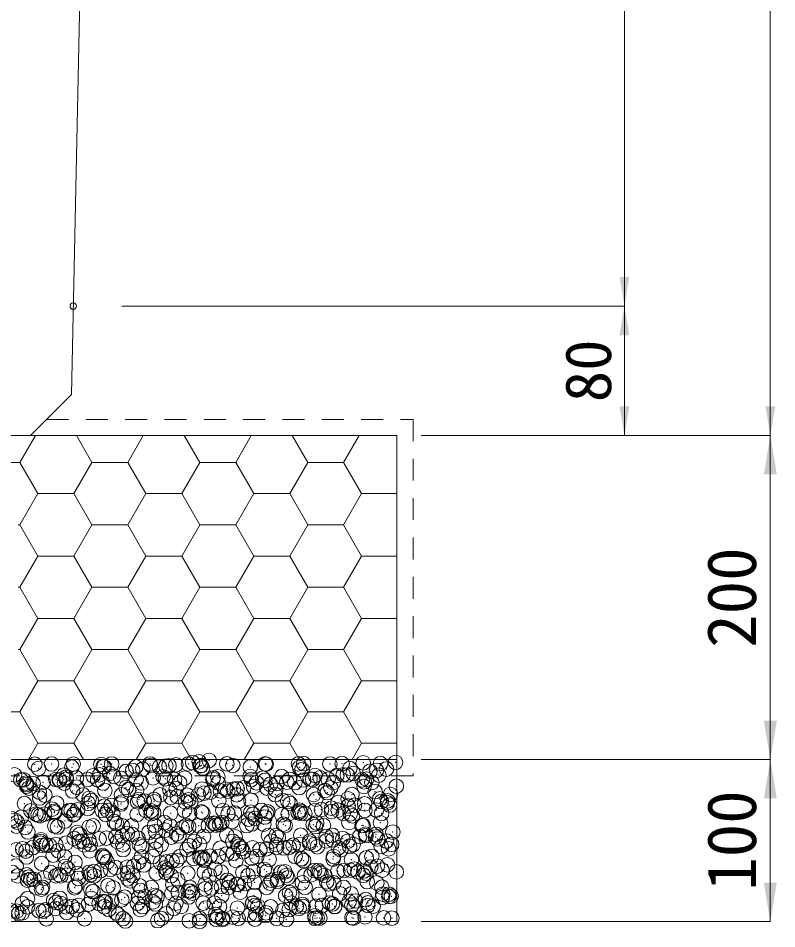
# Model space of a CAD drawing. Units: millimetres at full size. Extents: x 190759 to 276146, y -52712 to -16236.
# Drawn here: x 249750 to 250218, y -39988 to -39426 of the extents above; entities that cross this region are included whole.
import ezdxf
from ezdxf.enums import TextEntityAlignment as Align

# ---------------------------------------------------------------- set-up
doc = ezdxf.new("R2010")
doc.units = ezdxf.units.MM
doc.header["$LTSCALE"] = 18
doc.header["$PDMODE"] = 32
doc.header["$PDSIZE"] = 9
doc.linetypes.add('USER1', pattern=[1.35, 0.75, -0.6])
for name, color, linetype, lineweight in [('寸法線', 7, 'Continuous', 9), ('本体', 2, 'Continuous', 13), ('補助線', 8, 'Continuous', 13), ('ﾊｯﾁﾝｸﾞ', 7, 'Continuous', 5)]:
    doc.layers.add(name, color=color, linetype=linetype, lineweight=lineweight)
doc.styles.add('ＭＳ ゴシック', font='')
doc.styles.get('ＭＳ ゴシック').set_extended_font_data('MS Gothic')

# ---------------------------------------------------------------- blocks, each defined once
blk = doc.blocks.new('filled_arrow')
at = {"color": 0, "linetype": 'Continuous', "lineweight": -2}
blk.add_solid([(7.5, 1.25), (0, 0), (7.5, -1.25)], dxfattribs=at)

msp = doc.modelspace()

# ---------------------------------------------------------------- linework, layer by layer
at = {"layer": '寸法線'}
for p, q in [((250214.24, -39683.74), (250214.24, -38803.73)), ((250124.11, -39603.73), (250124.11, -38903.73)), ((249813.53, -39603.73), (250124.11, -39603.73)), ((249813.53, -39603.73), (250124.11, -39603.73)), ((250124.11, -39683.74), (250124.11, -39603.73)), ((249998.53, -39683.74), (250214.24, -39683.74)), ((250013.53, -39683.74), (250124.11, -39683.74)), ((250013.53, -39683.74), (250214.24, -39683.74)), ((250214.24, -39883.74), (250214.24, -39683.74)), ((249998.53, -39883.74), (250214.24, -39883.74)), ((249998.53, -39883.74), (250214.24, -39883.74)), ((250214.24, -39983.71), (250214.24, -39883.74)), ((249998.53, -39983.71), (250214.24, -39983.71))]:
    msp.add_line(p, q, dxfattribs=at)
at = {"layer": '本体'}
for p, q in [((249794.03, -39113.73), (249782.36, -39658.41)), ((249757.03, -39683.73), (249782.36, -39658.4)), ((249306.03, -39683.73), (249757.03, -39683.73))]:
    msp.add_line(p, q, dxfattribs=at)
at = {"layer": '補助線'}
msp.add_circle((249783.53, -39603.73), 2, dxfattribs=at)
at = {"layer": 'ﾊｯﾁﾝｸﾞ'}
for p, q in [((249750.58, -39700.32), (249760.16, -39683.74)), ((249795.03, -39700.32), (249785.46, -39683.74)), ((249817.26, -39700.32), (249826.83, -39683.74)), ((249861.71, -39700.32), (249852.13, -39683.74)), ((249883.93, -39700.32), (249893.51, -39683.74)), ((249928.38, -39700.32), (249918.81, -39683.74)), ((249950.61, -39700.32), (249960.18, -39683.74)), ((249728.36, -39700.32), (249750.58, -39700.32)), ((249761.69, -39719.57), (249750.58, -39700.32)), ((249783.92, -39719.57), (249795.03, -39700.32)), ((249795.03, -39700.32), (249817.26, -39700.32)), ((249828.37, -39719.57), (249817.26, -39700.32)), ((249850.59, -39719.57), (249861.71, -39700.32)), ((249861.71, -39700.32), (249883.93, -39700.32)), ((249895.04, -39719.57), (249883.93, -39700.32)), ((249917.27, -39719.57), (249928.38, -39700.32)), ((249928.38, -39700.32), (249950.61, -39700.32)), ((249961.72, -39719.57), (249950.61, -39700.32)), ((249750.58, -39738.81), (249761.69, -39719.57)), ((249761.69, -39719.57), (249783.92, -39719.57)), ((249795.03, -39738.81), (249783.92, -39719.57)), ((249817.26, -39738.81), (249828.37, -39719.57)), ((249828.37, -39719.57), (249850.59, -39719.57)), ((249861.71, -39738.81), (249850.59, -39719.57)), ((249883.93, -39738.81), (249895.04, -39719.57)), ((249895.04, -39719.57), (249917.27, -39719.57)), ((249928.38, -39738.81), (249917.27, -39719.57)), ((249950.61, -39738.81), (249961.72, -39719.57)), ((249961.72, -39719.57), (249983.53, -39719.57)), ((249749.55, -39738.81), (249750.58, -39738.81)), ((249761.69, -39758.06), (249750.58, -39738.81)), ((249783.92, -39758.06), (249795.03, -39738.81)), ((249795.03, -39738.81), (249817.26, -39738.81)), ((249828.37, -39758.06), (249817.26, -39738.81)), ((249850.59, -39758.06), (249861.71, -39738.81)), ((249861.71, -39738.81), (249883.93, -39738.81)), ((249895.04, -39758.06), (249883.93, -39738.81)), ((249917.27, -39758.06), (249928.38, -39738.81)), ((249928.38, -39738.81), (249950.61, -39738.81)), ((249961.72, -39758.06), (249950.61, -39738.81)), ((249750.58, -39777.31), (249761.69, -39758.06)), ((249761.69, -39758.06), (249783.92, -39758.06)), ((249795.03, -39777.31), (249783.92, -39758.06)), ((249817.26, -39777.31), (249828.37, -39758.06)), ((249828.37, -39758.06), (249850.59, -39758.06)), ((249861.71, -39777.31), (249850.59, -39758.06)), ((249883.93, -39777.31), (249895.04, -39758.06)), ((249895.04, -39758.06), (249917.27, -39758.06)), ((249928.38, -39777.31), (249917.27, -39758.06)), ((249950.61, -39777.31), (249961.72, -39758.06)), ((249961.72, -39758.06), (249983.53, -39758.06)), ((249749.55, -39777.31), (249750.58, -39777.31)), ((249761.69, -39796.56), (249750.58, -39777.31)), ((249783.92, -39796.56), (249795.03, -39777.31)), ((249795.03, -39777.31), (249817.26, -39777.31)), ((249828.37, -39796.56), (249817.26, -39777.31)), ((249850.59, -39796.56), (249861.71, -39777.31)), ((249861.71, -39777.31), (249883.93, -39777.31)), ((249895.04, -39796.56), (249883.93, -39777.31)), ((249917.27, -39796.56), (249928.38, -39777.31)), ((249928.38, -39777.31), (249950.61, -39777.31)), ((249961.72, -39796.56), (249950.61, -39777.31)), ((249750.58, -39815.8), (249761.69, -39796.56)), ((249761.69, -39796.56), (249783.92, -39796.56)), ((249795.03, -39815.8), (249783.92, -39796.56)), ((249817.26, -39815.8), (249828.37, -39796.56)), ((249828.37, -39796.56), (249850.59, -39796.56)), ((249861.71, -39815.8), (249850.59, -39796.56)), ((249883.93, -39815.8), (249895.04, -39796.56)), ((249895.04, -39796.56), (249917.27, -39796.56)), ((249928.38, -39815.8), (249917.27, -39796.56)), ((249950.61, -39815.8), (249961.72, -39796.56)), ((249961.72, -39796.56), (249983.53, -39796.56)), ((249749.55, -39815.8), (249750.58, -39815.8)), ((249761.69, -39835.05), (249750.58, -39815.8)), ((249783.92, -39835.05), (249795.03, -39815.8)), ((249795.03, -39815.8), (249817.26, -39815.8)), ((249828.37, -39835.05), (249817.26, -39815.8)), ((249850.59, -39835.05), (249861.71, -39815.8)), ((249861.71, -39815.8), (249883.93, -39815.8)), ((249895.04, -39835.05), (249883.93, -39815.8)), ((249917.27, -39835.05), (249928.38, -39815.8)), ((249928.38, -39815.8), (249950.61, -39815.8)), ((249961.72, -39835.05), (249950.61, -39815.8)), ((249750.58, -39854.3), (249761.69, -39835.05)), ((249761.69, -39835.05), (249783.92, -39835.05)), ((249795.03, -39854.3), (249783.92, -39835.05)), ((249817.26, -39854.3), (249828.37, -39835.05)), ((249828.37, -39835.05), (249850.59, -39835.05)), ((249861.71, -39854.3), (249850.59, -39835.05)), ((249883.93, -39854.3), (249895.04, -39835.05)), ((249895.04, -39835.05), (249917.27, -39835.05)), ((249928.38, -39854.3), (249917.27, -39835.05)), ((249950.61, -39854.3), (249961.72, -39835.05)), ((249961.72, -39835.05), (249983.53, -39835.05)), ((249728.36, -39854.3), (249750.58, -39854.3)), ((249761.69, -39873.55), (249750.58, -39854.3)), ((249783.92, -39873.55), (249795.03, -39854.3)), ((249795.03, -39854.3), (249817.26, -39854.3)), ((249828.37, -39873.55), (249817.26, -39854.3)), ((249850.59, -39873.55), (249861.71, -39854.3)), ((249861.71, -39854.3), (249883.93, -39854.3)), ((249895.04, -39873.55), (249883.93, -39854.3)), ((249917.27, -39873.55), (249928.38, -39854.3)), ((249928.38, -39854.3), (249950.61, -39854.3)), ((249961.72, -39873.55), (249950.61, -39854.3)), ((249755.82, -39883.73), (249761.69, -39873.55)), ((249761.69, -39873.55), (249783.92, -39873.55)), ((249789.8, -39883.73), (249783.92, -39873.55)), ((249822.49, -39883.73), (249828.37, -39873.55)), ((249828.37, -39873.55), (249850.59, -39873.55)), ((249856.47, -39883.73), (249850.59, -39873.55)), ((249889.17, -39883.73), (249895.04, -39873.55)), ((249895.04, -39873.55), (249917.27, -39873.55)), ((249923.15, -39883.73), (249917.27, -39873.55)), ((249955.84, -39883.73), (249961.72, -39873.55)), ((249961.72, -39873.55), (249983.53, -39873.55))]:
    msp.add_line(p, q, dxfattribs=at)
at = {"layer": 'ﾊｯﾁﾝｸﾞ', "linetype": 'USER1', "lineweight": 9}
msp.add_lwpolyline([(249767.04, -39673.73), (249993.53, -39673.73), (249993.53, -39893.73), (249069.28, -39893.73), (249069.46, -39673.73), (249296.03, -39673.73)], dxfattribs=at)
at = {"layer": 'ﾊｯﾁﾝｸﾞ', "lineweight": 20}
for points in [[(249983.53, -39683.74), (249983.53, -39883.73), (249079.53, -39883.73), (249079.53, -39683.73)], [(249079.53, -39883.73), (249983.53, -39883.73), (249983.53, -39983.73), (249079.53, -39983.73)]]:
    msp.add_lwpolyline(points, close=True, dxfattribs=at)
at = {"layer": 'ﾊｯﾁﾝｸﾞ'}
for p in [(249867.48, -39884.29), (249759.79, -39886.58), (249762.09, -39889.18), (249770.1, -39886.45), (249782.67, -39888.44), (249783.52, -39886.54), (249800.59, -39886.71), (249802, -39888), (249802.61, -39888.18), (249807.25, -39886.5), (249822.11, -39888.28), (249826.46, -39889.69), (249830.98, -39886.46), (249831.53, -39887.38), (249836.81, -39888.33), (249840.77, -39887.8), (249842.69, -39887.54), (249846.97, -39886.99), (249854.71, -39886.41), (249857.32, -39885.63), (249861.29, -39885.1), (249862.02, -39887.65), (249862.63, -39887.28), (249863.43, -39888.93), (249878.44, -39886.37), (249882.12, -39887.37), (249892.96, -39888.32), (249902.17, -39886.33), (249902.71, -39886.63), (249922.65, -39886.38), (249923.45, -39888.58), (249924.86, -39889.87), (249925.9, -39886.28), (249942.14, -39886.47), (249949.63, -39886.24), (249954.4, -39889.26), (249962.73, -39885.73), (249970.87, -39890.41), (249973.36, -39886.2), (249977.06, -39889.59), (249982.67, -39885.48), (249747.19, -39893.14), (249772.84, -39895.98), (249777.68, -39893.4), (249779.09, -39894.69), (249779.24, -39895.91), (249785.43, -39895.09), (249792.34, -39896.07), (249795.78, -39893.73), (249799.75, -39893.21), (249805.95, -39892.39), (249808.63, -39894.07), (249812.92, -39895.33), (249816.3, -39891.03), (249820.26, -39890.51), (249832.86, -39895.07), (249839.12, -39894.33), (249840.52, -39895.62), (249846.08, -39896.08), (249852.36, -39895.17), (249869.81, -39896.03), (249870.06, -39895.01), (249872.94, -39894.43), (249892.88, -39894.17), (249893.54, -39895.99), (249900.55, -39895.27), (249912.37, -39894.26), (249917.27, -39895.95), (249929.84, -39895.81), (249931.49, -39895.94), (249932.96, -39893.52), (249936.04, -39894.99), (249941, -39895.9), (249946.39, -39893.63), (249950.36, -39893.11), (249952.9, -39893.27), (249956.55, -39892.29), (249964.73, -39895.86), (249966.9, -39890.93), (249972.39, -39893.36), (249751.16, -39896.25), (249752.9, -39896.23), (249754.38, -39898.3), (249754.76, -39899.13), (249754.78, -39900.09), (249756.18, -39901.37), (249758.73, -39898.61), (249764.92, -39897.79), (249774.89, -39896.21), (249775.27, -39896.43), (249778.11, -39898.25), (249785.72, -39900.76), (249798.62, -39896.16), (249801.84, -39898.21), (249816.21, -39901.02), (249822.35, -39896.12), (249825.57, -39898.17), (249847.15, -39901.7), (249849.3, -39898.12), (249873.03, -39898.08), (249888.82, -39901.21), (249895.02, -39900.39), (249896.76, -39898.04), (249901.95, -39896.56), (249903.19, -39901.32), (249905.37, -39899.03), (249909.33, -39898.51), (249915.53, -39897.69), (249920.49, -39897.99), (249923.13, -39901.06), (249925.88, -39896.33), (249942.62, -39901.15), (249944.22, -39897.95), (249961.98, -39896.21), (249963.21, -39900.41), (249963.38, -39897.49), (249967.95, -39897.91), (249983.15, -39900.16), (249762.57, -39903.86), (249765.95, -39905.67), (249783.15, -39903.12), (249789.67, -39905.62), (249803.09, -39902.87), (249813.4, -39905.58), (249817.61, -39902.31), (249822.59, -39902.96), (249837.13, -39905.54), (249843.17, -39902.22), (249843.83, -39907.13), (249847.8, -39906.61), (249853.99, -39905.79), (249860.86, -39905.49), (249863.11, -39901.96), (249864.34, -39904.43), (249868.31, -39903.91), (249874.51, -39903.09), (249877.64, -39901.96), (249879.05, -39903.25), (249882.6, -39902.06), (249884.59, -39905.45), (249884.86, -39901.73), (249908.32, -39905.41), (249908.58, -39902.63), (249932.05, -39905.36), (249939.07, -39902.89), (249940.48, -39904.18), (249955.78, -39905.32), (249970.01, -39903.57), (249979.51, -39905.28), (249753.38, -39910.91), (249762.81, -39907.45), (249773.32, -39910.66), (249792.82, -39910.75), (249793.3, -39907.71), (249794.71, -39909), (249802.81, -39912.53), (249806.78, -39912.01), (249812.97, -39911.19), (249813.4, -39910.01), (249823.32, -39909.83), (249824.24, -39908.38), (249827.29, -39909.31), (249833.34, -39909.76), (249833.48, -39908.49), (249852.84, -39909.85), (249854.73, -39908.65), (249856.14, -39909.93), (249873.42, -39909.11), (249885.67, -39909.32), (249893.36, -39908.85), (249912.85, -39908.95), (249916.17, -39909.58), (249917.57, -39910.87), (249933.44, -39908.21), (249947.11, -39910.26), (249953.38, -39907.95), (249953.42, -39912.43), (249957.38, -39911.91), (249963.58, -39911.1), (249972.87, -39908.04), (249973.93, -39909.73), (249977.6, -39910.52), (249977.89, -39909.21), (249979, -39911.8), (249757.32, -39915.33), (249760.53, -39917.38), (249761.79, -39917.93), (249763.05, -39918.54), (249765.75, -39917.41), (249770.4, -39914.4), (249771.8, -39915.69), (249771.95, -39916.59), (249781.05, -39915.29), (249782.3, -39915.23), (249783.63, -39917.8), (249784.26, -39917.33), (249786.27, -39914.71), (249792.46, -39913.89), (249801.34, -39915.07), (249803.57, -39917.55), (249804.78, -39915.24), (249807.99, -39917.29), (249823.07, -39917.64), (249828.51, -39915.2), (249831.72, -39917.25), (249831.83, -39915.33), (249833.23, -39916.62), (249843.65, -39916.9), (249852.24, -39915.16), (249855.45, -39917.21), (249862.77, -39916.01), (249863.59, -39916.65), (249875.97, -39915.11), (249879.18, -39917.16), (249883.08, -39916.74), (249893.26, -39916.27), (249894.66, -39917.56), (249899.7, -39915.07), (249902.91, -39917.12), (249903.67, -39916), (249912.39, -39917.83), (249916.36, -39917.31), (249922.55, -39916.5), (249923.43, -39915.03), (249923.61, -39915.74), (249924.2, -39916.94), (249926.64, -39917.08), (249932.9, -39915.13), (249936.87, -39914.61), (249943.07, -39913.8), (249943.1, -39915.84), (249947.16, -39914.99), (249950.37, -39917.03), (249954.69, -39917.21), (249956.1, -39918.49), (249963.69, -39915.1), (249970.89, -39914.94), (249974.1, -39916.99), (249745.24, -39920.11), (249747.49, -39921.09), (249748.89, -39922.37), (249751.44, -39919.3), (249778.43, -39921.76), (249808.92, -39922.02), (249810.33, -39923.31), (249839.86, -39922.7), (249870.35, -39922.96), (249871.37, -39923.24), (249873.9, -39923.79), (249875.34, -39922.71), (249881.53, -39921.9), (249891.88, -39920.53), (249893.84, -39923.54), (249895.85, -39920.01), (249901.29, -39923.63), (249902.04, -39919.2), (249913.33, -39923.63), (249931.78, -39923.89), (249933.92, -39922.89), (249953.86, -39922.63), (249973.35, -39922.73), (249748.37, -39924.79), (249753.86, -39925.59), (249755.52, -39928.45), (249772.1, -39924.75), (249773.8, -39925.34), (249786.01, -39928.71), (249793.3, -39925.43), (249795.83, -39924.7), (249813.88, -39924.69), (249816.95, -39929.38), (249819.56, -39924.66), (249830.35, -39928.64), (249833.82, -39924.44), (249834.31, -39928.11), (249840.51, -39927.3), (249843.29, -39924.62), (249847.45, -39929.65), (249850.86, -39925.94), (249853.32, -39924.53), (249854.83, -39925.41), (249861.02, -39924.6), (249867.02, -39924.57), (249871.76, -39924.24), (249890.75, -39924.53), (249914.48, -39924.49), (249933.19, -39925.18), (249938.21, -39924.45), (249961.94, -39924.4), (249962.72, -39924.57), (249964.17, -39929.78), (249980.95, -39928.54), (249763.11, -39935.4), (249763.47, -39934.41), (249763.53, -39933.23), (249778.97, -39935.4), (249784.11, -39932.48), (249787.2, -39934.37), (249787.42, -39930), (249789.32, -39934.04), (249793.29, -39933.51), (249799.49, -39932.7), (249804.05, -39932.23), (249809.84, -39931.34), (249810.93, -39934.33), (249813.8, -39930.81), (249820, -39930), (249823.55, -39932.32), (249834.66, -39934.28), (249844.13, -39931.58), (249848.85, -39930.93), (249858.39, -39934.24), (249864.07, -39931.33), (249878.39, -39930.32), (249882.12, -39934.2), (249883.56, -39931.42), (249904.15, -39930.68), (249905.85, -39934.15), (249908.88, -39930.58), (249910.28, -39931.87), (249924.09, -39930.43), (249929.58, -39934.11), (249929.58, -39935.3), (249939.82, -39931.25), (249939.93, -39933.94), (249943.58, -39930.52), (249943.9, -39933.42), (249950.09, -39932.6), (249953.31, -39934.07), (249960.44, -39931.24), (249964.41, -39930.72), (249970.31, -39931.52), (249970.6, -39929.9), (249971.71, -39932.8), (249977.04, -39934.02), (249748.3, -39939.44), (249752.27, -39938.92), (249754.34, -39940.28), (249758.46, -39938.1), (249764.51, -39936.68), (249766.69, -39936.46), (249768.81, -39936.74), (249772.78, -39936.21), (249774.28, -39940.02), (249790.42, -39936.42), (249793.78, -39940.12), (249794.05, -39936.07), (249814.14, -39936.37), (249814.36, -39939.37), (249824.54, -39936.33), (249825.94, -39937.62), (249834.3, -39939.12), (249837.87, -39936.33), (249853.8, -39939.21), (249855.48, -39937.01), (249861.6, -39936.29), (249874.38, -39938.47), (249885.33, -39936.24), (249885.97, -39937.27), (249887.38, -39938.56), (249888.56, -39940.7), (249894.32, -39938.22), (249898.91, -39939.34), (249902.87, -39938.82), (249909.06, -39936.2), (249909.07, -39938), (249913.81, -39938.31), (249916.91, -39937.94), (249919.42, -39936.64), (249923.38, -39936.12), (249932.79, -39936.16), (249934.4, -39937.57), (249947.4, -39938.2), (249948.81, -39939.49), (249954.34, -39937.32), (249956.52, -39936.11), (249973.83, -39937.41), (249978.34, -39938.88), (249980.25, -39936.07), (249754.52, -39943.87), (249771.14, -39942.76), (249778.25, -39943.83), (249801.63, -39943.02), (249801.98, -39943.79), (249803.04, -39944.31), (249825.71, -39943.74), (249832.57, -39943.69), (249844.61, -39946.26), (249847.53, -39946.1), (249849.44, -39943.7), (249857.88, -39944.74), (249861.85, -39944.22), (249863.06, -39943.96), (249864.47, -39945.24), (249864.55, -39946.01), (249868.05, -39943.4), (249873.17, -39943.66), (249878.4, -39942.04), (249882.36, -39941.52), (249884.04, -39946.1), (249894, -39944.63), (249896.9, -39943.61), (249904.63, -39945.36), (249920.63, -39943.57), (249924.5, -39944.89), (249924.57, -39945.11), (249925.9, -39946.18), (249944.06, -39945.2), (249944.36, -39943.53), (249955.44, -39945.57), (249964.65, -39944.46), (249968.09, -39943.48), (249748.23, -39949.45), (249764.01, -39947.91), (249778.73, -39949.71), (249780.13, -39951), (249784.59, -39947.17), (249804.53, -39946.91), (249806.51, -39951.5), (249809.67, -39950.38), (249816.86, -39950.14), (249820.83, -39949.62), (249824.03, -39947.01), (249827.02, -39948.8), (249837.37, -39947.44), (249840.16, -39950.64), (249841.34, -39946.92), (249841.56, -39951.93), (249871.1, -39951.32), (249901.59, -39951.58), (249932.53, -39952.25), (249934.88, -39952.25), (249950.92, -39952.22), (249954.82, -39952), (249957.12, -39951.41), (249967.47, -39950.04), (249971.43, -39949.52), (249974.31, -39952.09), (249977.63, -39948.7), (249745.9, -39953.54), (249749.11, -39955.58), (249754.82, -39954.96), (249755.82, -39956.4), (249757.22, -39957.68), (249759.29, -39957.72), (249765.49, -39956.9), (249769.63, -39953.49), (249772.84, -39955.54), (249774.76, -39954.71), (249775.84, -39955.54), (249779.81, -39955.02), (249786, -39954.2), (249786.76, -39957.07), (249793.36, -39953.45), (249794.26, -39954.8), (249796.35, -39952.84), (249796.57, -39955.5), (249800.32, -39952.32), (249814.84, -39954.06), (249817.09, -39953.41), (249817.25, -39957.33), (249820.3, -39955.45), (249834.78, -39953.8), (249840.82, -39953.36), (249844.03, -39955.41), (249854.28, -39953.9), (249864.55, -39953.32), (249867.76, -39955.37), (249874.86, -39953.15), (249888.28, -39953.28), (249891.49, -39955.32), (249894.8, -39952.9), (249902.99, -39952.87), (249909.9, -39957.62), (249912, -39953.23), (249914.29, -39952.99), (249915.22, -39955.28), (249916.09, -39956.81), (249926.44, -39955.44), (249930.41, -39954.92), (249935.73, -39953.19), (249936.61, -39954.11), (249938.95, -39955.24), (249946.96, -39952.74), (249959.46, -39953.15), (249962.68, -39955.2), (249963.02, -39952.52), (249964.43, -39953.8), (249983.19, -39953.1), (249755.33, -39958.24), (249760.68, -39962.95), (249764.49, -39962.59), (249784.41, -39962.91), (249785.07, -39961.85), (249805.01, -39961.6), (249808.14, -39962.87), (249818.66, -39958.62), (249824.51, -39961.69), (249831.87, -39962.82), (249845.09, -39960.95), (249848.19, -39958.01), (249855.6, -39962.78), (249864.91, -39963.54), (249865.03, -39960.69), (249868.88, -39963.02), (249875.07, -39962.21), (249878.68, -39958.27), (249879.33, -39962.74), (249880.09, -39959.56), (249884.52, -39960.79), (249885.42, -39960.84), (249889.39, -39960.32), (249895.58, -39959.51), (249903.06, -39962.69), (249905.11, -39960.04), (249905.93, -39958.14), (249909.62, -39958.94), (249925.05, -39959.79), (249926.79, -39962.65), (249940.11, -39959.2), (249941.52, -39960.49), (249944.54, -39959.88), (249950.52, -39962.61), (249965.13, -39959.14), (249971.05, -39959.88), (249974.25, -39962.56), (249763.85, -39963.76), (249794.34, -39964.02), (249795.75, -39965.31), (249815.32, -39968.74), (249823.89, -39968.95), (249825.28, -39964.69), (249827.85, -39968.42), (249834.05, -39967.61), (249835.26, -39968.49), (249844.4, -39966.24), (249848.36, -39965.72), (249854.56, -39964.91), (249854.76, -39968.58), (249855.78, -39964.96), (249857.18, -39966.24), (249875.34, -39967.84), (249886.72, -39965.63), (249895.28, -39967.58), (249914.77, -39967.68), (249917.21, -39965.89), (249918.61, -39967.18), (249935.36, -39966.93), (249948.15, -39966.57), (249955.3, -39966.68), (249974.49, -39968.85), (249974.79, -39966.77), (249978.46, -39968.32), (249978.64, -39966.83), (249980.04, -39968.11), (249752.05, -39972.62), (249755.26, -39974.66), (249755.3, -39969.64), (249771.44, -39970.71), (249772.84, -39972), (249775.24, -39969.39), (249775.78, -39972.57), (249778.99, -39974.62), (249782.86, -39974.35), (249786.83, -39973.82), (249793.03, -39973.01), (249794.74, -39969.48), (249799.51, -39972.53), (249802.38, -39971.38), (249802.72, -39974.58), (249803.38, -39971.65), (249807.34, -39971.12), (249813.54, -39970.31), (249823.24, -39972.49), (249826.45, -39974.53), (249832.87, -39971.64), (249834.27, -39972.93), (249846.97, -39972.44), (249850.18, -39974.49), (249863.81, -39972.32), (249870.7, -39972.4), (249873.91, -39974.45), (249894.3, -39972.58), (249894.43, -39972.36), (249895.71, -39973.87), (249897.64, -39974.41), (249905.59, -39974.73), (249918.16, -39972.32), (249921.37, -39974.36), (249925.24, -39973.25), (249925.53, -39974.47), (249933.47, -39974.25), (249937.44, -39973.73), (249941.89, -39972.27), (249943.63, -39972.91), (249945.02, -39974.57), (249945.1, -39974.32), (249953.98, -39971.55), (249955.73, -39973.52), (249957.95, -39971.03), (249964.14, -39970.21), (249965.61, -39973.82), (249965.62, -39972.23), (249968.83, -39974.28), (249745.47, -39977.18), (249745.81, -39979.22), (249748.53, -39977.4), (249749.94, -39978.68), (249752, -39978.41), (249762.35, -39977.05), (249764.97, -39977.27), (249766.32, -39976.52), (249772.51, -39975.71), (249779.47, -39978.07), (249785.55, -39976.53), (249805.49, -39976.28), (249809.96, -39978.33), (249811.37, -39979.62), (249824.99, -39976.37), (249840.9, -39979.01), (249845.57, -39975.63), (249865.51, -39975.38), (249871.39, -39979.27), (249885, -39975.47), (249892.45, -39979.65), (249896.41, -39979.13), (249902.33, -39979.94), (249902.61, -39978.31), (249912.96, -39976.95), (249916.92, -39976.43), (249923.12, -39975.61), (249932.83, -39980.2), (249957.14, -39974.8), (249766.83, -39982.03), (249790.56, -39981.99), (249814.29, -39981.95), (249815.8, -39983.42), (249835.74, -39983.17), (249838.02, -39981.9), (249855.24, -39983.26), (249861.59, -39983.71), (249861.75, -39981.86), (249871.94, -39982.35), (249872.8, -39980.55), (249875.82, -39982.52), (249875.9, -39981.83), (249882.1, -39981.01), (249885.48, -39981.82), (249895.76, -39982.27), (249909.21, -39981.78), (249915.25, -39982.36), (249932.94, -39981.73), (249934.23, -39981.49), (249935.84, -39981.62), (249955.78, -39981.36), (249956.67, -39981.69), (249963.77, -39980.88), (249975.27, -39981.46), (249980.4, -39981.65)]:
    msp.add_point(p, dxfattribs=at)

# ---------------------------------------------------------------- block references
at = {"layer": '寸法線'}
for p, xscale, yscale, rotation in [((250124.11, -39603.73), 2.4, 2.4, 90), ((250124.11, -39603.73), 2.4, 2.4, 270), ((250124.11, -39683.74), 2.4, 2.4, 90), ((250214.24, -39683.74), 2.4, 2.4, 90), ((250214.24, -39683.74), 3.2, 3.2, 270), ((250214.24, -39883.74), 3.2, 3.2, 90), ((250214.24, -39883.74), 3.2, 3.2, 270), ((250214.24, -39983.71), 3.2, 3.2, 90)]:
    msp.add_blockref('filled_arrow', p, dxfattribs=dict(at, xscale=xscale, yscale=yscale, rotation=rotation))

# ---------------------------------------------------------------- texts
at = {"layer": '寸法線', "style": 'ＭＳ ゴシック'}
for s, height, p in [('80', 28.48, (250101.61, -39643.74)), ('200', 30.38, (250190.24, -39783.74)), ('100', 30.38, (250190.24, -39933.73))]:
    msp.add_text(s, height=height, rotation=90, dxfattribs=at).set_placement(p, align=Align.MIDDLE_CENTER)

doc.saveas('drawing.dxf')
